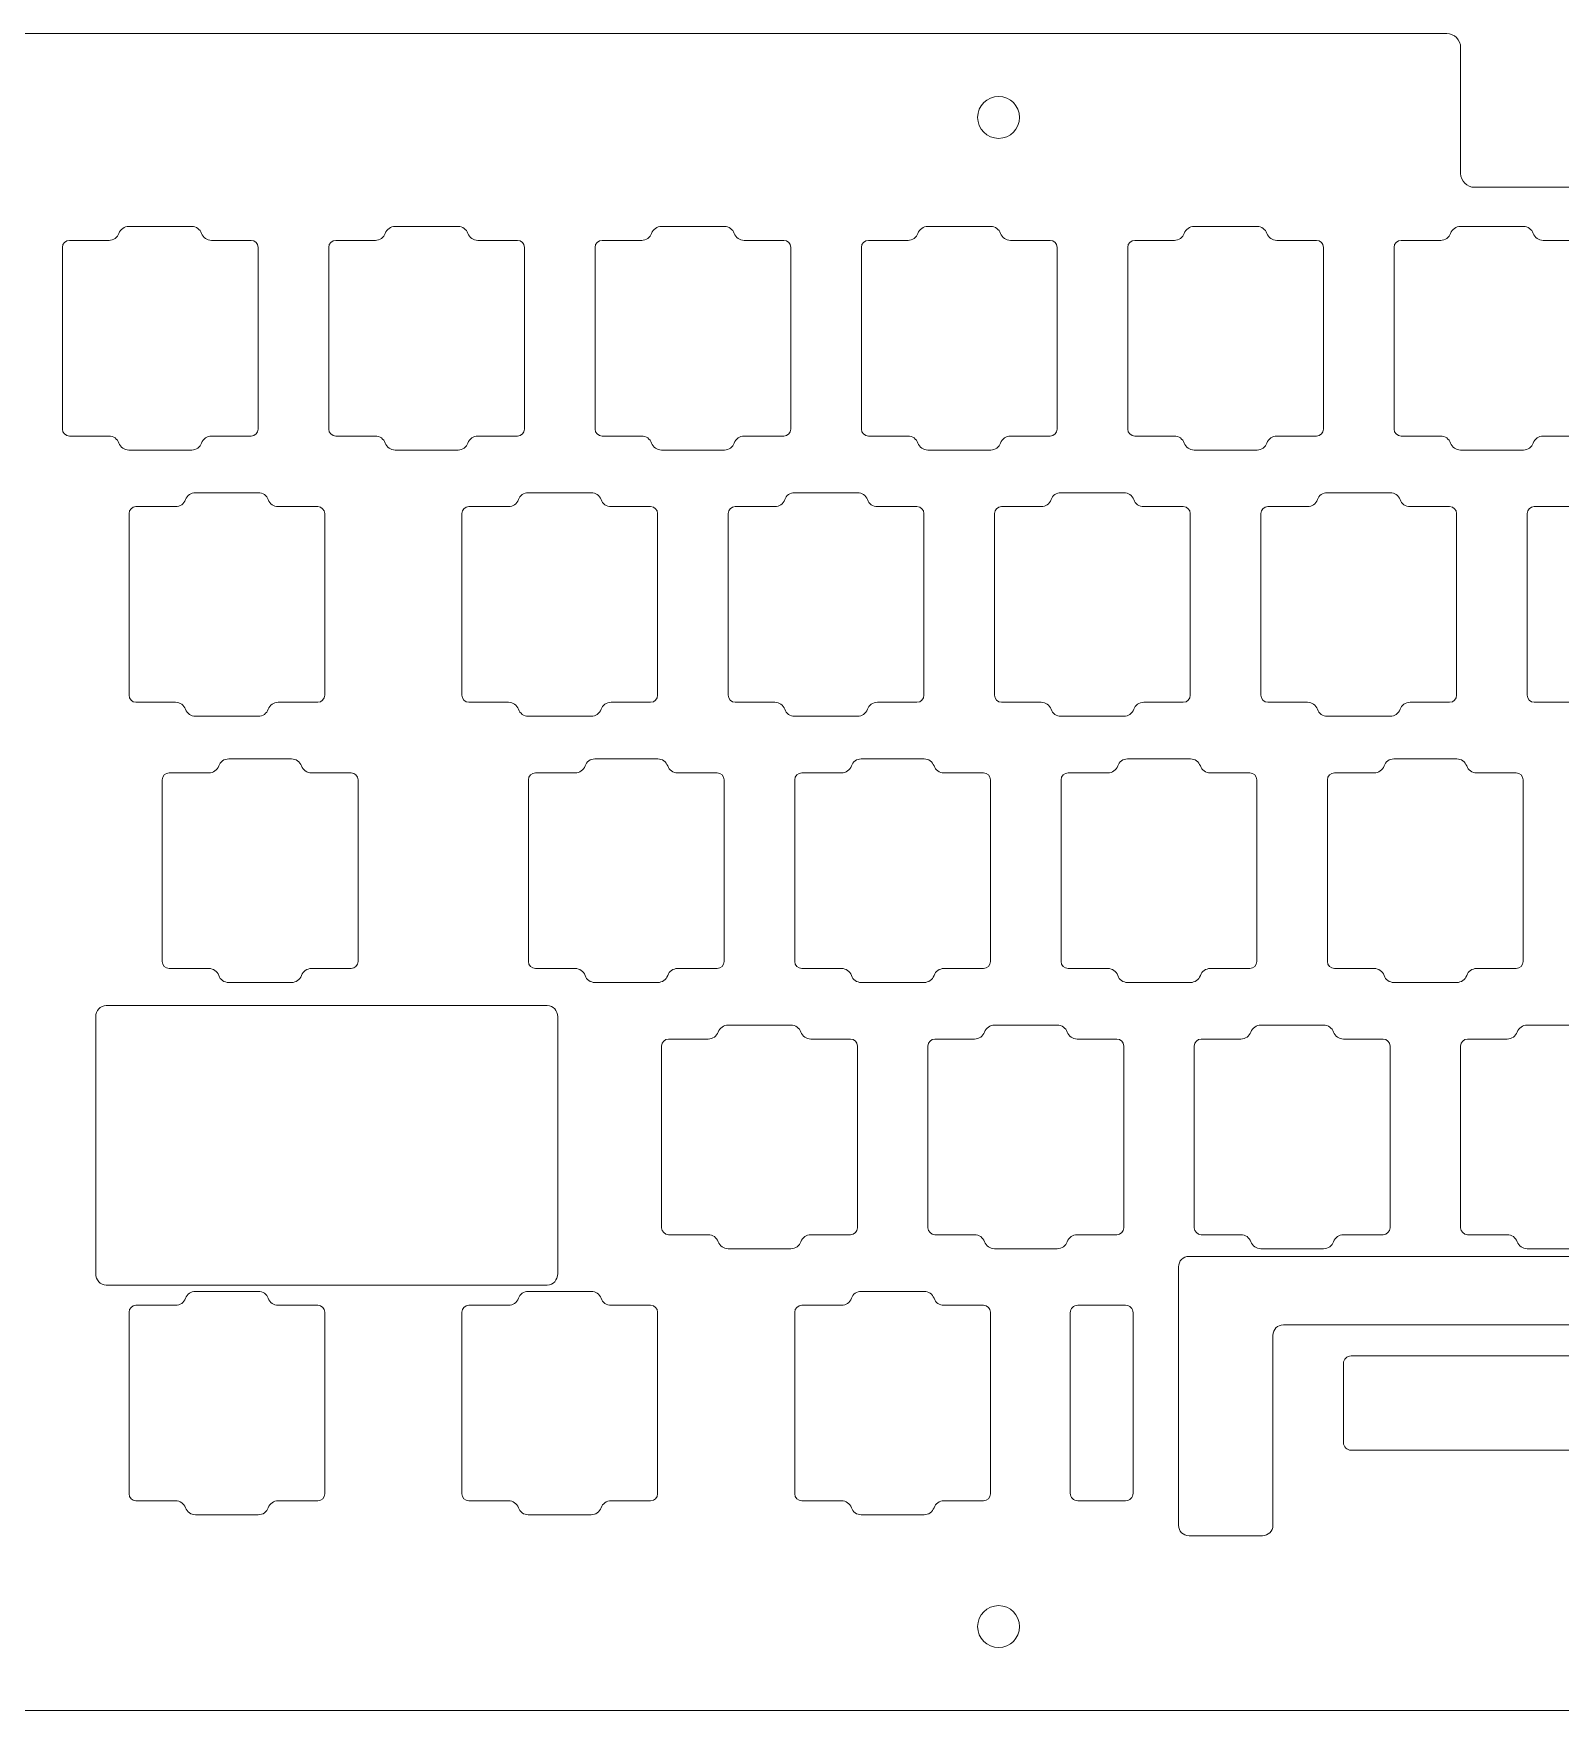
# Model space of a CAD drawing. Header units: inches. Extents: x 9.4 to 50.6, y -18.7 to 48.7.
# Drawn here: x 19.08 to 30, y 12.06 to 24.06 of the extents above; entities that cross this region are included whole.
import ezdxf

# ---------------------------------------------------------------- set-up
doc = ezdxf.new("R2010")
doc.units = ezdxf.units.IN
doc.header["$MEASUREMENT"] = 0
doc.layers.add('Layer 1', color=7, linetype='Continuous')

# ---------------------------------------------------------------- blocks, each defined once
blk = doc.blocks.new('block 147')
at = {"layer": 'Layer 1', "lineweight": 0}
blk.add_open_spline([(50.214, 24.062), (50.435, 24.062), (50.614, 23.883), (50.614, 23.662), (50.614, 23.662), (50.614, 12.463), (50.614, 12.463), (50.614, 12.242), (50.435, 12.063), (50.214, 12.063), (50.214, 12.063), (9.766, 12.063), (9.766, 12.063), (9.545, 12.063), (9.366, 12.242), (9.366, 12.463), (9.366, 12.463), (9.366, 23.662), (9.366, 23.662), (9.366, 23.883), (9.545, 24.062), (9.766, 24.062), (9.766, 24.062), (29.19, 24.062), (29.19, 24.062), (29.245, 24.062), (29.29, 24.018), (29.29, 23.962), (29.29, 23.962), (29.29, 23.062), (29.29, 23.062), (29.29, 23.007), (29.335, 22.962), (29.39, 22.962), (29.39, 22.962), (30.59, 22.962), (30.59, 22.962), (30.645, 22.962), (30.69, 23.007), (30.69, 23.062), (30.69, 23.062), (30.69, 23.962), (30.69, 23.962), (30.69, 24.018), (30.735, 24.062), (30.79, 24.062), (30.79, 24.062), (50.214, 24.062), (50.214, 24.062)], degree=3, knots=[0, 0, 0, 0, 1, 1, 1, 2, 2, 2, 3, 3, 3, 4, 4, 4, 5, 5, 5, 6, 6, 6, 7, 7, 7, 8, 8, 8, 9, 9, 9, 10, 10, 10, 11, 11, 11, 12, 12, 12, 13, 13, 13, 14, 14, 14, 15, 15, 15, 16, 16, 16, 16], dxfattribs=at)
blk = doc.blocks.new('block 148')
at = {"layer": 'Layer 1', "lineweight": 0}
blk.add_open_spline([(31.35, 13.925), (31.38, 13.925), (31.404, 13.949), (31.404, 13.979), (31.404, 13.979), (31.404, 14.546), (31.404, 14.546), (31.404, 14.576), (31.38, 14.6), (31.35, 14.6), (31.35, 14.6), (28.506, 14.6), (28.506, 14.6), (28.476, 14.6), (28.452, 14.576), (28.452, 14.546), (28.452, 14.546), (28.452, 13.979), (28.452, 13.979), (28.452, 13.949), (28.476, 13.925), (28.506, 13.925), (28.506, 13.925), (31.35, 13.925), (31.35, 13.925)], degree=3, knots=[0, 0, 0, 0, 1, 1, 1, 2, 2, 2, 3, 3, 3, 4, 4, 4, 5, 5, 5, 6, 6, 6, 7, 7, 7, 8, 8, 8, 8], dxfattribs=at)
blk = doc.blocks.new('block 150')
at = {"layer": 'Layer 1', "lineweight": 0}
blk.add_open_spline([(26.947, 14.908), (26.947, 14.938), (26.923, 14.962), (26.893, 14.962), (26.893, 14.962), (26.551, 14.962), (26.551, 14.962), (26.521, 14.962), (26.497, 14.938), (26.497, 14.908), (26.497, 14.908), (26.497, 13.617), (26.497, 13.617), (26.497, 13.587), (26.521, 13.563), (26.551, 13.563), (26.551, 13.563), (26.893, 13.563), (26.893, 13.563), (26.923, 13.563), (26.947, 13.587), (26.947, 13.617), (26.947, 13.617), (26.947, 14.908), (26.947, 14.908)], degree=3, knots=[0, 0, 0, 0, 1, 1, 1, 2, 2, 2, 3, 3, 3, 4, 4, 4, 5, 5, 5, 6, 6, 6, 7, 7, 7, 8, 8, 8, 8], dxfattribs=at)
blk = doc.blocks.new('block 154')
at = {"layer": 'Layer 1', "lineweight": 0}
blk.add_open_spline([(26.135, 12.663), (26.135, 12.746), (26.068, 12.813), (25.985, 12.813), (25.902, 12.813), (25.835, 12.746), (25.835, 12.663), (25.835, 12.58), (25.902, 12.513), (25.985, 12.513), (26.068, 12.513), (26.135, 12.58), (26.135, 12.663), (26.135, 12.663), (26.135, 12.663), (26.135, 12.663)], degree=3, knots=[0, 0, 0, 0, 1, 1, 1, 2, 2, 2, 3, 3, 3, 4, 4, 4, 5, 5, 5, 5], dxfattribs=at)
blk = doc.blocks.new('block 161')
at = {"layer": 'Layer 1', "lineweight": 0}
blk.add_open_spline([(26.135, 23.462), (26.135, 23.545), (26.068, 23.612), (25.985, 23.612), (25.902, 23.612), (25.835, 23.545), (25.835, 23.462), (25.835, 23.38), (25.902, 23.312), (25.985, 23.312), (26.068, 23.312), (26.135, 23.38), (26.135, 23.462), (26.135, 23.462), (26.135, 23.462), (26.135, 23.462)], degree=3, knots=[0, 0, 0, 0, 1, 1, 1, 2, 2, 2, 3, 3, 3, 4, 4, 4, 5, 5, 5, 5], dxfattribs=at)
blk = doc.blocks.new('block 168')
at = {"layer": 'Layer 1', "lineweight": 0}
blk.add_open_spline([(29.739, 21.082), (29.77, 21.082), (29.799, 21.102), (29.809, 21.132), (29.82, 21.162), (29.848, 21.182), (29.88, 21.182), (29.88, 21.182), (30.164, 21.182), (30.164, 21.182), (30.191, 21.182), (30.214, 21.205), (30.214, 21.232), (30.214, 21.232), (30.214, 22.532), (30.214, 22.532), (30.214, 22.56), (30.191, 22.582), (30.164, 22.582), (30.164, 22.582), (29.88, 22.582), (29.88, 22.582), (29.848, 22.582), (29.82, 22.602), (29.809, 22.632), (29.799, 22.662), (29.77, 22.682), (29.739, 22.682), (29.739, 22.682), (29.289, 22.682), (29.289, 22.682), (29.257, 22.682), (29.229, 22.662), (29.218, 22.632), (29.207, 22.602), (29.179, 22.582), (29.147, 22.582), (29.147, 22.582), (28.864, 22.582), (28.864, 22.582), (28.836, 22.582), (28.814, 22.56), (28.814, 22.532), (28.814, 22.532), (28.814, 21.232), (28.814, 21.232), (28.814, 21.205), (28.836, 21.182), (28.864, 21.182), (28.864, 21.182), (29.147, 21.182), (29.147, 21.182), (29.179, 21.182), (29.207, 21.162), (29.218, 21.132), (29.229, 21.102), (29.257, 21.082), (29.289, 21.082), (29.289, 21.082), (29.739, 21.082), (29.739, 21.082)], degree=3, knots=[0, 0, 0, 0, 1, 1, 1, 2, 2, 2, 3, 3, 3, 4, 4, 4, 5, 5, 5, 6, 6, 6, 7, 7, 7, 8, 8, 8, 9, 9, 9, 10, 10, 10, 11, 11, 11, 12, 12, 12, 13, 13, 13, 14, 14, 14, 15, 15, 15, 16, 16, 16, 17, 17, 17, 18, 18, 18, 19, 19, 19, 20, 20, 20, 20], dxfattribs=at)
blk = doc.blocks.new('block 169')
at = {"layer": 'Layer 1', "lineweight": 0}
blk.add_open_spline([(27.384, 22.682), (27.352, 22.682), (27.324, 22.662), (27.313, 22.632), (27.302, 22.602), (27.274, 22.582), (27.242, 22.582), (27.242, 22.582), (26.959, 22.582), (26.959, 22.582), (26.931, 22.582), (26.909, 22.56), (26.909, 22.532), (26.909, 22.532), (26.909, 21.232), (26.909, 21.232), (26.909, 21.205), (26.931, 21.182), (26.959, 21.182), (26.959, 21.182), (27.242, 21.182), (27.242, 21.182), (27.274, 21.182), (27.302, 21.162), (27.313, 21.132), (27.324, 21.102), (27.352, 21.082), (27.384, 21.082), (27.384, 21.082), (27.834, 21.082), (27.834, 21.082), (27.865, 21.082), (27.894, 21.102), (27.904, 21.132), (27.915, 21.162), (27.943, 21.182), (27.975, 21.182), (27.975, 21.182), (28.259, 21.182), (28.259, 21.182), (28.286, 21.182), (28.309, 21.205), (28.309, 21.232), (28.309, 21.232), (28.309, 22.532), (28.309, 22.532), (28.309, 22.56), (28.286, 22.582), (28.259, 22.582), (28.259, 22.582), (27.975, 22.582), (27.975, 22.582), (27.943, 22.582), (27.915, 22.602), (27.904, 22.632), (27.894, 22.662), (27.865, 22.682), (27.834, 22.682), (27.834, 22.682), (27.384, 22.682), (27.384, 22.682)], degree=3, knots=[0, 0, 0, 0, 1, 1, 1, 2, 2, 2, 3, 3, 3, 4, 4, 4, 5, 5, 5, 6, 6, 6, 7, 7, 7, 8, 8, 8, 9, 9, 9, 10, 10, 10, 11, 11, 11, 12, 12, 12, 13, 13, 13, 14, 14, 14, 15, 15, 15, 16, 16, 16, 17, 17, 17, 18, 18, 18, 19, 19, 19, 20, 20, 20, 20], dxfattribs=at)
blk = doc.blocks.new('block 170')
at = {"layer": 'Layer 1', "lineweight": 0}
blk.add_open_spline([(22.119, 21.082), (22.15, 21.082), (22.179, 21.102), (22.189, 21.132), (22.2, 21.162), (22.228, 21.182), (22.26, 21.182), (22.26, 21.182), (22.544, 21.182), (22.544, 21.182), (22.571, 21.182), (22.594, 21.205), (22.594, 21.232), (22.594, 21.232), (22.594, 22.532), (22.594, 22.532), (22.594, 22.56), (22.571, 22.582), (22.544, 22.582), (22.544, 22.582), (22.26, 22.582), (22.26, 22.582), (22.228, 22.582), (22.2, 22.602), (22.189, 22.632), (22.179, 22.662), (22.15, 22.682), (22.119, 22.682), (22.119, 22.682), (21.669, 22.682), (21.669, 22.682), (21.637, 22.682), (21.609, 22.662), (21.598, 22.632), (21.587, 22.602), (21.559, 22.582), (21.527, 22.582), (21.527, 22.582), (21.244, 22.582), (21.244, 22.582), (21.216, 22.582), (21.194, 22.56), (21.194, 22.532), (21.194, 22.532), (21.194, 21.232), (21.194, 21.232), (21.194, 21.205), (21.216, 21.182), (21.244, 21.182), (21.244, 21.182), (21.527, 21.182), (21.527, 21.182), (21.559, 21.182), (21.587, 21.162), (21.598, 21.132), (21.609, 21.102), (21.637, 21.082), (21.669, 21.082), (21.669, 21.082), (22.119, 21.082), (22.119, 21.082)], degree=3, knots=[0, 0, 0, 0, 1, 1, 1, 2, 2, 2, 3, 3, 3, 4, 4, 4, 5, 5, 5, 6, 6, 6, 7, 7, 7, 8, 8, 8, 9, 9, 9, 10, 10, 10, 11, 11, 11, 12, 12, 12, 13, 13, 13, 14, 14, 14, 15, 15, 15, 16, 16, 16, 17, 17, 17, 18, 18, 18, 19, 19, 19, 20, 20, 20, 20], dxfattribs=at)
blk = doc.blocks.new('block 171')
at = {"layer": 'Layer 1', "lineweight": 0}
blk.add_open_spline([(19.764, 22.682), (19.732, 22.682), (19.704, 22.662), (19.693, 22.632), (19.682, 22.602), (19.654, 22.582), (19.622, 22.582), (19.622, 22.582), (19.339, 22.582), (19.339, 22.582), (19.311, 22.582), (19.289, 22.56), (19.289, 22.532), (19.289, 22.532), (19.289, 21.232), (19.289, 21.232), (19.289, 21.205), (19.311, 21.182), (19.339, 21.182), (19.339, 21.182), (19.622, 21.182), (19.622, 21.182), (19.654, 21.182), (19.682, 21.162), (19.693, 21.132), (19.704, 21.102), (19.732, 21.082), (19.764, 21.082), (19.764, 21.082), (20.214, 21.082), (20.214, 21.082), (20.245, 21.082), (20.274, 21.102), (20.284, 21.132), (20.295, 21.162), (20.323, 21.182), (20.355, 21.182), (20.355, 21.182), (20.639, 21.182), (20.639, 21.182), (20.666, 21.182), (20.689, 21.205), (20.689, 21.232), (20.689, 21.232), (20.689, 22.532), (20.689, 22.532), (20.689, 22.56), (20.666, 22.582), (20.639, 22.582), (20.639, 22.582), (20.355, 22.582), (20.355, 22.582), (20.323, 22.582), (20.295, 22.602), (20.284, 22.632), (20.274, 22.662), (20.245, 22.682), (20.214, 22.682), (20.214, 22.682), (19.764, 22.682), (19.764, 22.682)], degree=3, knots=[0, 0, 0, 0, 1, 1, 1, 2, 2, 2, 3, 3, 3, 4, 4, 4, 5, 5, 5, 6, 6, 6, 7, 7, 7, 8, 8, 8, 9, 9, 9, 10, 10, 10, 11, 11, 11, 12, 12, 12, 13, 13, 13, 14, 14, 14, 15, 15, 15, 16, 16, 16, 17, 17, 17, 18, 18, 18, 19, 19, 19, 20, 20, 20, 20], dxfattribs=at)
blk = doc.blocks.new('block 174')
at = {"layer": 'Layer 1', "lineweight": 0}
blk.add_open_spline([(28.786, 19.177), (28.818, 19.177), (28.846, 19.197), (28.857, 19.227), (28.867, 19.257), (28.896, 19.277), (28.928, 19.277), (28.928, 19.277), (29.211, 19.277), (29.211, 19.277), (29.239, 19.277), (29.261, 19.3), (29.261, 19.327), (29.261, 19.327), (29.261, 20.627), (29.261, 20.627), (29.261, 20.655), (29.239, 20.677), (29.211, 20.677), (29.211, 20.677), (28.928, 20.677), (28.928, 20.677), (28.896, 20.677), (28.867, 20.697), (28.857, 20.727), (28.846, 20.757), (28.818, 20.777), (28.786, 20.777), (28.786, 20.777), (28.336, 20.777), (28.336, 20.777), (28.304, 20.777), (28.276, 20.757), (28.265, 20.727), (28.255, 20.697), (28.226, 20.677), (28.195, 20.677), (28.195, 20.677), (27.911, 20.677), (27.911, 20.677), (27.883, 20.677), (27.861, 20.655), (27.861, 20.627), (27.861, 20.627), (27.861, 19.327), (27.861, 19.327), (27.861, 19.3), (27.883, 19.277), (27.911, 19.277), (27.911, 19.277), (28.195, 19.277), (28.195, 19.277), (28.226, 19.277), (28.255, 19.257), (28.265, 19.227), (28.276, 19.197), (28.304, 19.177), (28.336, 19.177), (28.336, 19.177), (28.786, 19.177), (28.786, 19.177)], degree=3, knots=[0, 0, 0, 0, 1, 1, 1, 2, 2, 2, 3, 3, 3, 4, 4, 4, 5, 5, 5, 6, 6, 6, 7, 7, 7, 8, 8, 8, 9, 9, 9, 10, 10, 10, 11, 11, 11, 12, 12, 12, 13, 13, 13, 14, 14, 14, 15, 15, 15, 16, 16, 16, 17, 17, 17, 18, 18, 18, 19, 19, 19, 20, 20, 20, 20], dxfattribs=at)
blk = doc.blocks.new('block 175')
at = {"layer": 'Layer 1', "lineweight": 0}
blk.add_open_spline([(26.431, 20.777), (26.399, 20.777), (26.371, 20.757), (26.36, 20.727), (26.35, 20.697), (26.321, 20.677), (26.29, 20.677), (26.29, 20.677), (26.006, 20.677), (26.006, 20.677), (25.978, 20.677), (25.956, 20.655), (25.956, 20.627), (25.956, 20.627), (25.956, 19.327), (25.956, 19.327), (25.956, 19.3), (25.978, 19.277), (26.006, 19.277), (26.006, 19.277), (26.29, 19.277), (26.29, 19.277), (26.321, 19.277), (26.35, 19.257), (26.36, 19.227), (26.371, 19.197), (26.399, 19.177), (26.431, 19.177), (26.431, 19.177), (26.881, 19.177), (26.881, 19.177), (26.913, 19.177), (26.941, 19.197), (26.952, 19.227), (26.962, 19.257), (26.991, 19.277), (27.023, 19.277), (27.023, 19.277), (27.306, 19.277), (27.306, 19.277), (27.334, 19.277), (27.356, 19.3), (27.356, 19.327), (27.356, 19.327), (27.356, 20.627), (27.356, 20.627), (27.356, 20.655), (27.334, 20.677), (27.306, 20.677), (27.306, 20.677), (27.023, 20.677), (27.023, 20.677), (26.991, 20.677), (26.962, 20.697), (26.952, 20.727), (26.941, 20.757), (26.913, 20.777), (26.881, 20.777), (26.881, 20.777), (26.431, 20.777), (26.431, 20.777)], degree=3, knots=[0, 0, 0, 0, 1, 1, 1, 2, 2, 2, 3, 3, 3, 4, 4, 4, 5, 5, 5, 6, 6, 6, 7, 7, 7, 8, 8, 8, 9, 9, 9, 10, 10, 10, 11, 11, 11, 12, 12, 12, 13, 13, 13, 14, 14, 14, 15, 15, 15, 16, 16, 16, 17, 17, 17, 18, 18, 18, 19, 19, 19, 20, 20, 20, 20], dxfattribs=at)
blk = doc.blocks.new('block 178')
at = {"layer": 'Layer 1', "lineweight": 0}
blk.add_open_spline([(29.262, 17.272), (29.294, 17.272), (29.322, 17.292), (29.333, 17.322), (29.344, 17.352), (29.372, 17.372), (29.404, 17.372), (29.404, 17.372), (29.687, 17.372), (29.687, 17.372), (29.715, 17.372), (29.737, 17.395), (29.737, 17.422), (29.737, 17.422), (29.737, 18.722), (29.737, 18.722), (29.737, 18.75), (29.715, 18.772), (29.687, 18.772), (29.687, 18.772), (29.404, 18.772), (29.404, 18.772), (29.372, 18.772), (29.344, 18.792), (29.333, 18.822), (29.322, 18.852), (29.294, 18.872), (29.262, 18.872), (29.262, 18.872), (28.812, 18.872), (28.812, 18.872), (28.781, 18.872), (28.752, 18.852), (28.742, 18.822), (28.731, 18.792), (28.703, 18.772), (28.671, 18.772), (28.671, 18.772), (28.387, 18.772), (28.387, 18.772), (28.36, 18.772), (28.337, 18.75), (28.337, 18.722), (28.337, 18.722), (28.337, 17.422), (28.337, 17.422), (28.337, 17.395), (28.36, 17.372), (28.387, 17.372), (28.387, 17.372), (28.671, 17.372), (28.671, 17.372), (28.703, 17.372), (28.731, 17.352), (28.742, 17.322), (28.752, 17.292), (28.781, 17.272), (28.812, 17.272), (28.812, 17.272), (29.262, 17.272), (29.262, 17.272)], degree=3, knots=[0, 0, 0, 0, 1, 1, 1, 2, 2, 2, 3, 3, 3, 4, 4, 4, 5, 5, 5, 6, 6, 6, 7, 7, 7, 8, 8, 8, 9, 9, 9, 10, 10, 10, 11, 11, 11, 12, 12, 12, 13, 13, 13, 14, 14, 14, 15, 15, 15, 16, 16, 16, 17, 17, 17, 18, 18, 18, 19, 19, 19, 20, 20, 20, 20], dxfattribs=at)
blk = doc.blocks.new('block 179')
at = {"layer": 'Layer 1', "lineweight": 0}
blk.add_open_spline([(26.907, 18.872), (26.876, 18.872), (26.847, 18.852), (26.837, 18.822), (26.826, 18.792), (26.798, 18.772), (26.766, 18.772), (26.766, 18.772), (26.482, 18.772), (26.482, 18.772), (26.455, 18.772), (26.432, 18.75), (26.432, 18.722), (26.432, 18.722), (26.432, 17.422), (26.432, 17.422), (26.432, 17.395), (26.455, 17.372), (26.482, 17.372), (26.482, 17.372), (26.766, 17.372), (26.766, 17.372), (26.798, 17.372), (26.826, 17.352), (26.837, 17.322), (26.847, 17.292), (26.876, 17.272), (26.907, 17.272), (26.907, 17.272), (27.357, 17.272), (27.357, 17.272), (27.389, 17.272), (27.417, 17.292), (27.428, 17.322), (27.439, 17.352), (27.467, 17.372), (27.499, 17.372), (27.499, 17.372), (27.782, 17.372), (27.782, 17.372), (27.81, 17.372), (27.832, 17.395), (27.832, 17.422), (27.832, 17.422), (27.832, 18.722), (27.832, 18.722), (27.832, 18.75), (27.81, 18.772), (27.782, 18.772), (27.782, 18.772), (27.499, 18.772), (27.499, 18.772), (27.467, 18.772), (27.439, 18.792), (27.428, 18.822), (27.417, 18.852), (27.389, 18.872), (27.357, 18.872), (27.357, 18.872), (26.907, 18.872), (26.907, 18.872)], degree=3, knots=[0, 0, 0, 0, 1, 1, 1, 2, 2, 2, 3, 3, 3, 4, 4, 4, 5, 5, 5, 6, 6, 6, 7, 7, 7, 8, 8, 8, 9, 9, 9, 10, 10, 10, 11, 11, 11, 12, 12, 12, 13, 13, 13, 14, 14, 14, 15, 15, 15, 16, 16, 16, 17, 17, 17, 18, 18, 18, 19, 19, 19, 20, 20, 20, 20], dxfattribs=at)
blk = doc.blocks.new('block 182')
at = {"layer": 'Layer 1', "lineweight": 0}
blk.add_open_spline([(30.215, 15.367), (30.247, 15.367), (30.275, 15.387), (30.286, 15.417), (30.296, 15.447), (30.325, 15.467), (30.356, 15.467), (30.356, 15.467), (30.64, 15.467), (30.64, 15.467), (30.667, 15.467), (30.69, 15.49), (30.69, 15.517), (30.69, 15.517), (30.69, 16.817), (30.69, 16.817), (30.69, 16.845), (30.667, 16.867), (30.64, 16.867), (30.64, 16.867), (30.356, 16.867), (30.356, 16.867), (30.325, 16.867), (30.296, 16.887), (30.286, 16.917), (30.275, 16.947), (30.247, 16.967), (30.215, 16.967), (30.215, 16.967), (29.765, 16.967), (29.765, 16.967), (29.733, 16.967), (29.705, 16.947), (29.694, 16.917), (29.684, 16.887), (29.655, 16.867), (29.623, 16.867), (29.623, 16.867), (29.34, 16.867), (29.34, 16.867), (29.312, 16.867), (29.29, 16.845), (29.29, 16.817), (29.29, 16.817), (29.29, 15.517), (29.29, 15.517), (29.29, 15.49), (29.312, 15.467), (29.34, 15.467), (29.34, 15.467), (29.623, 15.467), (29.623, 15.467), (29.655, 15.467), (29.684, 15.447), (29.694, 15.417), (29.705, 15.387), (29.733, 15.367), (29.765, 15.367), (29.765, 15.367), (30.215, 15.367), (30.215, 15.367)], degree=3, knots=[0, 0, 0, 0, 1, 1, 1, 2, 2, 2, 3, 3, 3, 4, 4, 4, 5, 5, 5, 6, 6, 6, 7, 7, 7, 8, 8, 8, 9, 9, 9, 10, 10, 10, 11, 11, 11, 12, 12, 12, 13, 13, 13, 14, 14, 14, 15, 15, 15, 16, 16, 16, 17, 17, 17, 18, 18, 18, 19, 19, 19, 20, 20, 20, 20], dxfattribs=at)
blk = doc.blocks.new('block 183')
at = {"layer": 'Layer 1', "lineweight": 0}
blk.add_open_spline([(27.86, 16.967), (27.828, 16.967), (27.8, 16.947), (27.789, 16.917), (27.779, 16.887), (27.75, 16.867), (27.718, 16.867), (27.718, 16.867), (27.435, 16.867), (27.435, 16.867), (27.407, 16.867), (27.385, 16.845), (27.385, 16.817), (27.385, 16.817), (27.385, 15.517), (27.385, 15.517), (27.385, 15.49), (27.407, 15.467), (27.435, 15.467), (27.435, 15.467), (27.718, 15.467), (27.718, 15.467), (27.75, 15.467), (27.779, 15.447), (27.789, 15.417), (27.8, 15.387), (27.828, 15.367), (27.86, 15.367), (27.86, 15.367), (28.31, 15.367), (28.31, 15.367), (28.342, 15.367), (28.37, 15.387), (28.381, 15.417), (28.391, 15.447), (28.42, 15.467), (28.451, 15.467), (28.451, 15.467), (28.735, 15.467), (28.735, 15.467), (28.762, 15.467), (28.785, 15.49), (28.785, 15.517), (28.785, 15.517), (28.785, 16.817), (28.785, 16.817), (28.785, 16.845), (28.762, 16.867), (28.735, 16.867), (28.735, 16.867), (28.451, 16.867), (28.451, 16.867), (28.42, 16.867), (28.391, 16.887), (28.381, 16.917), (28.37, 16.947), (28.342, 16.967), (28.31, 16.967), (28.31, 16.967), (27.86, 16.967), (27.86, 16.967)], degree=3, knots=[0, 0, 0, 0, 1, 1, 1, 2, 2, 2, 3, 3, 3, 4, 4, 4, 5, 5, 5, 6, 6, 6, 7, 7, 7, 8, 8, 8, 9, 9, 9, 10, 10, 10, 11, 11, 11, 12, 12, 12, 13, 13, 13, 14, 14, 14, 15, 15, 15, 16, 16, 16, 17, 17, 17, 18, 18, 18, 19, 19, 19, 20, 20, 20, 20], dxfattribs=at)
blk = doc.blocks.new('block 186')
at = {"layer": 'Layer 1', "lineweight": 0}
blk.add_open_spline([(19.602, 15.107), (19.56, 15.107), (19.527, 15.144), (19.527, 15.189), (19.527, 15.189), (19.527, 17.026), (19.527, 17.026), (19.527, 17.071), (19.56, 17.107), (19.602, 17.107), (19.602, 17.107), (22.757, 17.107), (22.757, 17.107), (22.798, 17.107), (22.832, 17.071), (22.832, 17.026), (22.832, 17.026), (22.832, 15.189), (22.832, 15.189), (22.832, 15.144), (22.798, 15.107), (22.757, 15.107), (22.757, 15.107), (19.602, 15.107), (19.602, 15.107)], degree=3, knots=[0, 0, 0, 0, 1, 1, 1, 2, 2, 2, 3, 3, 3, 4, 4, 4, 5, 5, 5, 6, 6, 6, 7, 7, 7, 8, 8, 8, 8], dxfattribs=at)
blk = doc.blocks.new('block 142')
at = {"layer": 'Layer 1', "lineweight": 0}
for points, knots in [([(24.024, 21.082), (24.055, 21.082), (24.084, 21.102), (24.094, 21.132), (24.105, 21.162), (24.133, 21.182), (24.165, 21.182), (24.165, 21.182), (24.449, 21.182), (24.449, 21.182), (24.476, 21.182), (24.499, 21.205), (24.499, 21.232), (24.499, 21.232), (24.499, 22.532), (24.499, 22.532), (24.499, 22.56), (24.476, 22.582), (24.449, 22.582), (24.449, 22.582), (24.165, 22.582), (24.165, 22.582), (24.133, 22.582), (24.105, 22.602), (24.094, 22.632), (24.084, 22.662), (24.055, 22.682), (24.024, 22.682), (24.024, 22.682), (23.574, 22.682), (23.574, 22.682), (23.542, 22.682), (23.514, 22.662), (23.503, 22.632), (23.492, 22.602), (23.464, 22.582), (23.432, 22.582), (23.432, 22.582), (23.149, 22.582), (23.149, 22.582), (23.121, 22.582), (23.099, 22.56), (23.099, 22.532), (23.099, 22.532), (23.099, 21.232), (23.099, 21.232), (23.099, 21.205), (23.121, 21.182), (23.149, 21.182), (23.149, 21.182), (23.432, 21.182), (23.432, 21.182), (23.464, 21.182), (23.492, 21.162), (23.503, 21.132), (23.514, 21.102), (23.542, 21.082), (23.574, 21.082), (23.574, 21.082), (24.024, 21.082), (24.024, 21.082)], [0, 0, 0, 0, 1, 1, 1, 2, 2, 2, 3, 3, 3, 4, 4, 4, 5, 5, 5, 6, 6, 6, 7, 7, 7, 8, 8, 8, 9, 9, 9, 10, 10, 10, 11, 11, 11, 12, 12, 12, 13, 13, 13, 14, 14, 14, 15, 15, 15, 16, 16, 16, 17, 17, 17, 18, 18, 18, 19, 19, 19, 20, 20, 20, 20]), ([(25.929, 21.082), (25.96, 21.082), (25.989, 21.102), (25.999, 21.132), (26.01, 21.162), (26.038, 21.182), (26.07, 21.182), (26.07, 21.182), (26.354, 21.182), (26.354, 21.182), (26.381, 21.182), (26.404, 21.205), (26.404, 21.232), (26.404, 21.232), (26.404, 22.532), (26.404, 22.532), (26.404, 22.56), (26.381, 22.582), (26.354, 22.582), (26.354, 22.582), (26.07, 22.582), (26.07, 22.582), (26.038, 22.582), (26.01, 22.602), (25.999, 22.632), (25.989, 22.662), (25.96, 22.682), (25.929, 22.682), (25.929, 22.682), (25.479, 22.682), (25.479, 22.682), (25.447, 22.682), (25.419, 22.662), (25.408, 22.632), (25.397, 22.602), (25.369, 22.582), (25.337, 22.582), (25.337, 22.582), (25.054, 22.582), (25.054, 22.582), (25.026, 22.582), (25.004, 22.56), (25.004, 22.532), (25.004, 22.532), (25.004, 21.232), (25.004, 21.232), (25.004, 21.205), (25.026, 21.182), (25.054, 21.182), (25.054, 21.182), (25.337, 21.182), (25.337, 21.182), (25.369, 21.182), (25.397, 21.162), (25.408, 21.132), (25.419, 21.102), (25.447, 21.082), (25.479, 21.082), (25.479, 21.082), (25.929, 21.082), (25.929, 21.082)], [0, 0, 0, 0, 1, 1, 1, 2, 2, 2, 3, 3, 3, 4, 4, 4, 5, 5, 5, 6, 6, 6, 7, 7, 7, 8, 8, 8, 9, 9, 9, 10, 10, 10, 11, 11, 11, 12, 12, 12, 13, 13, 13, 14, 14, 14, 15, 15, 15, 16, 16, 16, 17, 17, 17, 18, 18, 18, 19, 19, 19, 20, 20, 20, 20]), ([(20.69, 19.177), (20.722, 19.177), (20.75, 19.197), (20.761, 19.227), (20.771, 19.257), (20.8, 19.277), (20.831, 19.277), (20.831, 19.277), (21.115, 19.277), (21.115, 19.277), (21.142, 19.277), (21.165, 19.3), (21.165, 19.327), (21.165, 19.327), (21.165, 20.627), (21.165, 20.627), (21.165, 20.655), (21.142, 20.677), (21.115, 20.677), (21.115, 20.677), (20.831, 20.677), (20.831, 20.677), (20.8, 20.677), (20.771, 20.697), (20.761, 20.727), (20.75, 20.757), (20.722, 20.777), (20.69, 20.777), (20.69, 20.777), (20.24, 20.777), (20.24, 20.777), (20.208, 20.777), (20.18, 20.757), (20.169, 20.727), (20.159, 20.697), (20.13, 20.677), (20.098, 20.677), (20.098, 20.677), (19.815, 20.677), (19.815, 20.677), (19.787, 20.677), (19.765, 20.655), (19.765, 20.627), (19.765, 20.627), (19.765, 19.327), (19.765, 19.327), (19.765, 19.3), (19.787, 19.277), (19.815, 19.277), (19.815, 19.277), (20.098, 19.277), (20.098, 19.277), (20.13, 19.277), (20.159, 19.257), (20.169, 19.227), (20.18, 19.197), (20.208, 19.177), (20.24, 19.177), (20.24, 19.177), (20.69, 19.177), (20.69, 19.177)], [0, 0, 0, 0, 1, 1, 1, 2, 2, 2, 3, 3, 3, 4, 4, 4, 5, 5, 5, 6, 6, 6, 7, 7, 7, 8, 8, 8, 9, 9, 9, 10, 10, 10, 11, 11, 11, 12, 12, 12, 13, 13, 13, 14, 14, 14, 15, 15, 15, 16, 16, 16, 17, 17, 17, 18, 18, 18, 19, 19, 19, 20, 20, 20, 20]), ([(23.071, 19.177), (23.103, 19.177), (23.131, 19.197), (23.142, 19.227), (23.152, 19.257), (23.181, 19.277), (23.213, 19.277), (23.213, 19.277), (23.496, 19.277), (23.496, 19.277), (23.524, 19.277), (23.546, 19.3), (23.546, 19.327), (23.546, 19.327), (23.546, 20.627), (23.546, 20.627), (23.546, 20.655), (23.524, 20.677), (23.496, 20.677), (23.496, 20.677), (23.213, 20.677), (23.213, 20.677), (23.181, 20.677), (23.152, 20.697), (23.142, 20.727), (23.131, 20.757), (23.103, 20.777), (23.071, 20.777), (23.071, 20.777), (22.621, 20.777), (22.621, 20.777), (22.589, 20.777), (22.561, 20.757), (22.55, 20.727), (22.54, 20.697), (22.511, 20.677), (22.48, 20.677), (22.48, 20.677), (22.196, 20.677), (22.196, 20.677), (22.169, 20.677), (22.146, 20.655), (22.146, 20.627), (22.146, 20.627), (22.146, 19.327), (22.146, 19.327), (22.146, 19.3), (22.169, 19.277), (22.196, 19.277), (22.196, 19.277), (22.48, 19.277), (22.48, 19.277), (22.511, 19.277), (22.54, 19.257), (22.55, 19.227), (22.561, 19.197), (22.589, 19.177), (22.621, 19.177), (22.621, 19.177), (23.071, 19.177), (23.071, 19.177)], [0, 0, 0, 0, 1, 1, 1, 2, 2, 2, 3, 3, 3, 4, 4, 4, 5, 5, 5, 6, 6, 6, 7, 7, 7, 8, 8, 8, 9, 9, 9, 10, 10, 10, 11, 11, 11, 12, 12, 12, 13, 13, 13, 14, 14, 14, 15, 15, 15, 16, 16, 16, 17, 17, 17, 18, 18, 18, 19, 19, 19, 20, 20, 20, 20]), ([(24.976, 19.177), (25.008, 19.177), (25.036, 19.197), (25.047, 19.227), (25.057, 19.257), (25.086, 19.277), (25.118, 19.277), (25.118, 19.277), (25.401, 19.277), (25.401, 19.277), (25.429, 19.277), (25.451, 19.3), (25.451, 19.327), (25.451, 19.327), (25.451, 20.627), (25.451, 20.627), (25.451, 20.655), (25.429, 20.677), (25.401, 20.677), (25.401, 20.677), (25.118, 20.677), (25.118, 20.677), (25.086, 20.677), (25.057, 20.697), (25.047, 20.727), (25.036, 20.757), (25.008, 20.777), (24.976, 20.777), (24.976, 20.777), (24.526, 20.777), (24.526, 20.777), (24.494, 20.777), (24.466, 20.757), (24.455, 20.727), (24.445, 20.697), (24.416, 20.677), (24.385, 20.677), (24.385, 20.677), (24.101, 20.677), (24.101, 20.677), (24.074, 20.677), (24.051, 20.655), (24.051, 20.627), (24.051, 20.627), (24.051, 19.327), (24.051, 19.327), (24.051, 19.3), (24.074, 19.277), (24.101, 19.277), (24.101, 19.277), (24.385, 19.277), (24.385, 19.277), (24.416, 19.277), (24.445, 19.257), (24.455, 19.227), (24.466, 19.197), (24.494, 19.177), (24.526, 19.177), (24.526, 19.177), (24.976, 19.177), (24.976, 19.177)], [0, 0, 0, 0, 1, 1, 1, 2, 2, 2, 3, 3, 3, 4, 4, 4, 5, 5, 5, 6, 6, 6, 7, 7, 7, 8, 8, 8, 9, 9, 9, 10, 10, 10, 11, 11, 11, 12, 12, 12, 13, 13, 13, 14, 14, 14, 15, 15, 15, 16, 16, 16, 17, 17, 17, 18, 18, 18, 19, 19, 19, 20, 20, 20, 20]), ([(30.691, 19.177), (30.723, 19.177), (30.751, 19.197), (30.762, 19.227), (30.772, 19.257), (30.801, 19.277), (30.833, 19.277), (30.833, 19.277), (31.116, 19.277), (31.116, 19.277), (31.144, 19.277), (31.166, 19.3), (31.166, 19.327), (31.166, 19.327), (31.166, 20.627), (31.166, 20.627), (31.166, 20.655), (31.144, 20.677), (31.116, 20.677), (31.116, 20.677), (30.833, 20.677), (30.833, 20.677), (30.801, 20.677), (30.772, 20.697), (30.762, 20.727), (30.751, 20.757), (30.723, 20.777), (30.691, 20.777), (30.691, 20.777), (30.241, 20.777), (30.241, 20.777), (30.209, 20.777), (30.181, 20.757), (30.17, 20.727), (30.16, 20.697), (30.131, 20.677), (30.1, 20.677), (30.1, 20.677), (29.816, 20.677), (29.816, 20.677), (29.788, 20.677), (29.766, 20.655), (29.766, 20.627), (29.766, 20.627), (29.766, 19.327), (29.766, 19.327), (29.766, 19.3), (29.788, 19.277), (29.816, 19.277), (29.816, 19.277), (30.1, 19.277), (30.1, 19.277), (30.131, 19.277), (30.16, 19.257), (30.17, 19.227), (30.181, 19.197), (30.209, 19.177), (30.241, 19.177), (30.241, 19.177), (30.691, 19.177), (30.691, 19.177)], [0, 0, 0, 0, 1, 1, 1, 2, 2, 2, 3, 3, 3, 4, 4, 4, 5, 5, 5, 6, 6, 6, 7, 7, 7, 8, 8, 8, 9, 9, 9, 10, 10, 10, 11, 11, 11, 12, 12, 12, 13, 13, 13, 14, 14, 14, 15, 15, 15, 16, 16, 16, 17, 17, 17, 18, 18, 18, 19, 19, 19, 20, 20, 20, 20]), ([(20.928, 17.272), (20.96, 17.272), (20.988, 17.292), (20.999, 17.322), (21.009, 17.352), (21.038, 17.372), (21.069, 17.372), (21.069, 17.372), (21.353, 17.372), (21.353, 17.372), (21.381, 17.372), (21.403, 17.395), (21.403, 17.422), (21.403, 17.422), (21.403, 18.722), (21.403, 18.722), (21.403, 18.75), (21.381, 18.772), (21.353, 18.772), (21.353, 18.772), (21.069, 18.772), (21.069, 18.772), (21.038, 18.772), (21.009, 18.792), (20.999, 18.822), (20.988, 18.852), (20.96, 18.872), (20.928, 18.872), (20.928, 18.872), (20.478, 18.872), (20.478, 18.872), (20.446, 18.872), (20.418, 18.852), (20.407, 18.822), (20.397, 18.792), (20.368, 18.772), (20.337, 18.772), (20.337, 18.772), (20.053, 18.772), (20.053, 18.772), (20.025, 18.772), (20.003, 18.75), (20.003, 18.722), (20.003, 18.722), (20.003, 17.422), (20.003, 17.422), (20.003, 17.395), (20.025, 17.372), (20.053, 17.372), (20.053, 17.372), (20.337, 17.372), (20.337, 17.372), (20.368, 17.372), (20.397, 17.352), (20.407, 17.322), (20.418, 17.292), (20.446, 17.272), (20.478, 17.272), (20.478, 17.272), (20.928, 17.272), (20.928, 17.272)], [0, 0, 0, 0, 1, 1, 1, 2, 2, 2, 3, 3, 3, 4, 4, 4, 5, 5, 5, 6, 6, 6, 7, 7, 7, 8, 8, 8, 9, 9, 9, 10, 10, 10, 11, 11, 11, 12, 12, 12, 13, 13, 13, 14, 14, 14, 15, 15, 15, 16, 16, 16, 17, 17, 17, 18, 18, 18, 19, 19, 19, 20, 20, 20, 20]), ([(23.547, 17.272), (23.579, 17.272), (23.607, 17.292), (23.618, 17.322), (23.629, 17.352), (23.657, 17.372), (23.689, 17.372), (23.689, 17.372), (23.972, 17.372), (23.972, 17.372), (24, 17.372), (24.022, 17.395), (24.022, 17.422), (24.022, 17.422), (24.022, 18.722), (24.022, 18.722), (24.022, 18.75), (24, 18.772), (23.972, 18.772), (23.972, 18.772), (23.689, 18.772), (23.689, 18.772), (23.657, 18.772), (23.629, 18.792), (23.618, 18.822), (23.607, 18.852), (23.579, 18.872), (23.547, 18.872), (23.547, 18.872), (23.097, 18.872), (23.097, 18.872), (23.066, 18.872), (23.037, 18.852), (23.027, 18.822), (23.016, 18.792), (22.988, 18.772), (22.956, 18.772), (22.956, 18.772), (22.672, 18.772), (22.672, 18.772), (22.645, 18.772), (22.622, 18.75), (22.622, 18.722), (22.622, 18.722), (22.622, 17.422), (22.622, 17.422), (22.622, 17.395), (22.645, 17.372), (22.672, 17.372), (22.672, 17.372), (22.956, 17.372), (22.956, 17.372), (22.988, 17.372), (23.016, 17.352), (23.027, 17.322), (23.037, 17.292), (23.066, 17.272), (23.097, 17.272), (23.097, 17.272), (23.547, 17.272), (23.547, 17.272)], [0, 0, 0, 0, 1, 1, 1, 2, 2, 2, 3, 3, 3, 4, 4, 4, 5, 5, 5, 6, 6, 6, 7, 7, 7, 8, 8, 8, 9, 9, 9, 10, 10, 10, 11, 11, 11, 12, 12, 12, 13, 13, 13, 14, 14, 14, 15, 15, 15, 16, 16, 16, 17, 17, 17, 18, 18, 18, 19, 19, 19, 20, 20, 20, 20]), ([(25.452, 17.272), (25.484, 17.272), (25.512, 17.292), (25.523, 17.322), (25.534, 17.352), (25.562, 17.372), (25.594, 17.372), (25.594, 17.372), (25.877, 17.372), (25.877, 17.372), (25.905, 17.372), (25.927, 17.395), (25.927, 17.422), (25.927, 17.422), (25.927, 18.722), (25.927, 18.722), (25.927, 18.75), (25.905, 18.772), (25.877, 18.772), (25.877, 18.772), (25.594, 18.772), (25.594, 18.772), (25.562, 18.772), (25.534, 18.792), (25.523, 18.822), (25.512, 18.852), (25.484, 18.872), (25.452, 18.872), (25.452, 18.872), (25.002, 18.872), (25.002, 18.872), (24.971, 18.872), (24.942, 18.852), (24.932, 18.822), (24.921, 18.792), (24.893, 18.772), (24.861, 18.772), (24.861, 18.772), (24.577, 18.772), (24.577, 18.772), (24.55, 18.772), (24.527, 18.75), (24.527, 18.722), (24.527, 18.722), (24.527, 17.422), (24.527, 17.422), (24.527, 17.395), (24.55, 17.372), (24.577, 17.372), (24.577, 17.372), (24.861, 17.372), (24.861, 17.372), (24.893, 17.372), (24.921, 17.352), (24.932, 17.322), (24.942, 17.292), (24.971, 17.272), (25.002, 17.272), (25.002, 17.272), (25.452, 17.272), (25.452, 17.272)], [0, 0, 0, 0, 1, 1, 1, 2, 2, 2, 3, 3, 3, 4, 4, 4, 5, 5, 5, 6, 6, 6, 7, 7, 7, 8, 8, 8, 9, 9, 9, 10, 10, 10, 11, 11, 11, 12, 12, 12, 13, 13, 13, 14, 14, 14, 15, 15, 15, 16, 16, 16, 17, 17, 17, 18, 18, 18, 19, 19, 19, 20, 20, 20, 20]), ([(24.5, 15.367), (24.532, 15.367), (24.56, 15.387), (24.571, 15.417), (24.581, 15.447), (24.61, 15.467), (24.641, 15.467), (24.641, 15.467), (24.925, 15.467), (24.925, 15.467), (24.953, 15.467), (24.975, 15.49), (24.975, 15.517), (24.975, 15.517), (24.975, 16.817), (24.975, 16.817), (24.975, 16.845), (24.953, 16.867), (24.925, 16.867), (24.925, 16.867), (24.641, 16.867), (24.641, 16.867), (24.61, 16.867), (24.581, 16.887), (24.571, 16.917), (24.56, 16.947), (24.532, 16.967), (24.5, 16.967), (24.5, 16.967), (24.05, 16.967), (24.05, 16.967), (24.018, 16.967), (23.99, 16.947), (23.979, 16.917), (23.969, 16.887), (23.94, 16.867), (23.908, 16.867), (23.908, 16.867), (23.625, 16.867), (23.625, 16.867), (23.597, 16.867), (23.575, 16.845), (23.575, 16.817), (23.575, 16.817), (23.575, 15.517), (23.575, 15.517), (23.575, 15.49), (23.597, 15.467), (23.625, 15.467), (23.625, 15.467), (23.908, 15.467), (23.908, 15.467), (23.94, 15.467), (23.969, 15.447), (23.979, 15.417), (23.99, 15.387), (24.018, 15.367), (24.05, 15.367), (24.05, 15.367), (24.5, 15.367), (24.5, 15.367)], [0, 0, 0, 0, 1, 1, 1, 2, 2, 2, 3, 3, 3, 4, 4, 4, 5, 5, 5, 6, 6, 6, 7, 7, 7, 8, 8, 8, 9, 9, 9, 10, 10, 10, 11, 11, 11, 12, 12, 12, 13, 13, 13, 14, 14, 14, 15, 15, 15, 16, 16, 16, 17, 17, 17, 18, 18, 18, 19, 19, 19, 20, 20, 20, 20]), ([(26.405, 15.367), (26.437, 15.367), (26.465, 15.387), (26.476, 15.417), (26.486, 15.447), (26.515, 15.467), (26.546, 15.467), (26.546, 15.467), (26.83, 15.467), (26.83, 15.467), (26.858, 15.467), (26.88, 15.49), (26.88, 15.517), (26.88, 15.517), (26.88, 16.817), (26.88, 16.817), (26.88, 16.845), (26.858, 16.867), (26.83, 16.867), (26.83, 16.867), (26.546, 16.867), (26.546, 16.867), (26.515, 16.867), (26.486, 16.887), (26.476, 16.917), (26.465, 16.947), (26.437, 16.967), (26.405, 16.967), (26.405, 16.967), (25.955, 16.967), (25.955, 16.967), (25.923, 16.967), (25.895, 16.947), (25.884, 16.917), (25.874, 16.887), (25.845, 16.867), (25.813, 16.867), (25.813, 16.867), (25.53, 16.867), (25.53, 16.867), (25.502, 16.867), (25.48, 16.845), (25.48, 16.817), (25.48, 16.817), (25.48, 15.517), (25.48, 15.517), (25.48, 15.49), (25.502, 15.467), (25.53, 15.467), (25.53, 15.467), (25.813, 15.467), (25.813, 15.467), (25.845, 15.467), (25.874, 15.447), (25.884, 15.417), (25.895, 15.387), (25.923, 15.367), (25.955, 15.367), (25.955, 15.367), (26.405, 15.367), (26.405, 15.367)], [0, 0, 0, 0, 1, 1, 1, 2, 2, 2, 3, 3, 3, 4, 4, 4, 5, 5, 5, 6, 6, 6, 7, 7, 7, 8, 8, 8, 9, 9, 9, 10, 10, 10, 11, 11, 11, 12, 12, 12, 13, 13, 13, 14, 14, 14, 15, 15, 15, 16, 16, 16, 17, 17, 17, 18, 18, 18, 19, 19, 19, 20, 20, 20, 20]), ([(37.872, 15.312), (37.913, 15.312), (37.947, 15.279), (37.947, 15.237), (37.947, 15.237), (37.947, 13.388), (37.947, 13.388), (37.947, 13.346), (37.913, 13.313), (37.872, 13.313), (37.872, 13.313), (37.347, 13.313), (37.347, 13.313), (37.305, 13.313), (37.272, 13.346), (37.272, 13.388), (37.272, 13.388), (37.272, 14.747), (37.272, 14.747), (37.272, 14.789), (37.238, 14.822), (37.197, 14.822), (37.197, 14.822), (33.384, 14.822), (33.384, 14.822), (33.343, 14.822), (33.309, 14.789), (33.309, 14.747), (33.309, 14.747), (33.309, 13.613), (33.309, 13.613), (33.309, 13.585), (33.287, 13.563), (33.259, 13.563), (33.259, 13.563), (32.976, 13.563), (32.976, 13.563), (32.944, 13.563), (32.916, 13.543), (32.905, 13.513), (32.894, 13.483), (32.866, 13.463), (32.834, 13.463), (32.834, 13.463), (32.384, 13.463), (32.384, 13.463), (32.352, 13.463), (32.324, 13.483), (32.314, 13.513), (32.303, 13.543), (32.275, 13.563), (32.243, 13.563), (32.243, 13.563), (31.959, 13.563), (31.959, 13.563), (31.932, 13.563), (31.909, 13.585), (31.909, 13.613), (31.909, 13.613), (31.909, 14.747), (31.909, 14.747), (31.909, 14.789), (31.876, 14.822), (31.834, 14.822), (31.834, 14.822), (28.022, 14.822), (28.022, 14.822), (27.98, 14.822), (27.947, 14.789), (27.947, 14.747), (27.947, 14.747), (27.947, 13.388), (27.947, 13.388), (27.947, 13.346), (27.913, 13.313), (27.872, 13.313), (27.872, 13.313), (27.347, 13.313), (27.347, 13.313), (27.305, 13.313), (27.272, 13.346), (27.272, 13.388), (27.272, 13.388), (27.272, 15.237), (27.272, 15.237), (27.272, 15.279), (27.305, 15.312), (27.347, 15.312), (27.347, 15.312), (37.872, 15.312), (37.872, 15.312)], [0, 0, 0, 0, 1, 1, 1, 2, 2, 2, 3, 3, 3, 4, 4, 4, 5, 5, 5, 6, 6, 6, 7, 7, 7, 8, 8, 8, 9, 9, 9, 10, 10, 10, 11, 11, 11, 12, 12, 12, 13, 13, 13, 14, 14, 14, 15, 15, 15, 16, 16, 16, 17, 17, 17, 18, 18, 18, 19, 19, 19, 20, 20, 20, 21, 21, 21, 22, 22, 22, 23, 23, 23, 24, 24, 24, 25, 25, 25, 26, 26, 26, 27, 27, 27, 28, 28, 28, 29, 29, 29, 30, 30, 30, 30]), ([(20.69, 13.463), (20.722, 13.463), (20.75, 13.483), (20.761, 13.513), (20.771, 13.543), (20.8, 13.563), (20.831, 13.563), (20.831, 13.563), (21.115, 13.563), (21.115, 13.563), (21.143, 13.563), (21.165, 13.585), (21.165, 13.613), (21.165, 13.613), (21.165, 14.912), (21.165, 14.912), (21.165, 14.94), (21.143, 14.962), (21.115, 14.962), (21.115, 14.962), (20.831, 14.962), (20.831, 14.962), (20.8, 14.962), (20.771, 14.982), (20.761, 15.012), (20.75, 15.042), (20.722, 15.062), (20.69, 15.062), (20.69, 15.062), (20.24, 15.062), (20.24, 15.062), (20.208, 15.062), (20.18, 15.042), (20.169, 15.012), (20.159, 14.982), (20.13, 14.962), (20.098, 14.962), (20.098, 14.962), (19.815, 14.962), (19.815, 14.962), (19.787, 14.962), (19.765, 14.94), (19.765, 14.912), (19.765, 14.912), (19.765, 13.613), (19.765, 13.613), (19.765, 13.585), (19.787, 13.563), (19.815, 13.563), (19.815, 13.563), (20.098, 13.563), (20.098, 13.563), (20.13, 13.563), (20.159, 13.543), (20.169, 13.513), (20.18, 13.483), (20.208, 13.463), (20.24, 13.463), (20.24, 13.463), (20.69, 13.463), (20.69, 13.463)], [0, 0, 0, 0, 1, 1, 1, 2, 2, 2, 3, 3, 3, 4, 4, 4, 5, 5, 5, 6, 6, 6, 7, 7, 7, 8, 8, 8, 9, 9, 9, 10, 10, 10, 11, 11, 11, 12, 12, 12, 13, 13, 13, 14, 14, 14, 15, 15, 15, 16, 16, 16, 17, 17, 17, 18, 18, 18, 19, 19, 19, 20, 20, 20, 20]), ([(23.071, 13.463), (23.103, 13.463), (23.131, 13.483), (23.142, 13.513), (23.152, 13.543), (23.181, 13.563), (23.213, 13.563), (23.213, 13.563), (23.496, 13.563), (23.496, 13.563), (23.524, 13.563), (23.546, 13.585), (23.546, 13.613), (23.546, 13.613), (23.546, 14.912), (23.546, 14.912), (23.546, 14.94), (23.524, 14.962), (23.496, 14.962), (23.496, 14.962), (23.213, 14.962), (23.213, 14.962), (23.181, 14.962), (23.152, 14.982), (23.142, 15.012), (23.131, 15.042), (23.103, 15.062), (23.071, 15.062), (23.071, 15.062), (22.621, 15.062), (22.621, 15.062), (22.589, 15.062), (22.561, 15.042), (22.55, 15.012), (22.54, 14.982), (22.512, 14.962), (22.48, 14.962), (22.48, 14.962), (22.196, 14.962), (22.196, 14.962), (22.169, 14.962), (22.146, 14.94), (22.146, 14.912), (22.146, 14.912), (22.146, 13.613), (22.146, 13.613), (22.146, 13.585), (22.169, 13.563), (22.196, 13.563), (22.196, 13.563), (22.48, 13.563), (22.48, 13.563), (22.512, 13.563), (22.54, 13.543), (22.55, 13.513), (22.561, 13.483), (22.589, 13.463), (22.621, 13.463), (22.621, 13.463), (23.071, 13.463), (23.071, 13.463)], [0, 0, 0, 0, 1, 1, 1, 2, 2, 2, 3, 3, 3, 4, 4, 4, 5, 5, 5, 6, 6, 6, 7, 7, 7, 8, 8, 8, 9, 9, 9, 10, 10, 10, 11, 11, 11, 12, 12, 12, 13, 13, 13, 14, 14, 14, 15, 15, 15, 16, 16, 16, 17, 17, 17, 18, 18, 18, 19, 19, 19, 20, 20, 20, 20]), ([(25.452, 13.463), (25.484, 13.463), (25.512, 13.483), (25.523, 13.513), (25.534, 13.543), (25.562, 13.563), (25.594, 13.563), (25.594, 13.563), (25.877, 13.563), (25.877, 13.563), (25.905, 13.563), (25.927, 13.585), (25.927, 13.613), (25.927, 13.613), (25.927, 14.912), (25.927, 14.912), (25.927, 14.94), (25.905, 14.962), (25.877, 14.962), (25.877, 14.962), (25.594, 14.962), (25.594, 14.962), (25.562, 14.962), (25.534, 14.982), (25.523, 15.012), (25.512, 15.042), (25.484, 15.062), (25.452, 15.062), (25.452, 15.062), (25.002, 15.062), (25.002, 15.062), (24.971, 15.062), (24.942, 15.042), (24.932, 15.012), (24.921, 14.982), (24.893, 14.962), (24.861, 14.962), (24.861, 14.962), (24.577, 14.962), (24.577, 14.962), (24.55, 14.962), (24.527, 14.94), (24.527, 14.912), (24.527, 14.912), (24.527, 13.613), (24.527, 13.613), (24.527, 13.585), (24.55, 13.563), (24.577, 13.563), (24.577, 13.563), (24.861, 13.563), (24.861, 13.563), (24.893, 13.563), (24.921, 13.543), (24.932, 13.513), (24.942, 13.483), (24.971, 13.463), (25.002, 13.463), (25.002, 13.463), (25.452, 13.463), (25.452, 13.463)], [0, 0, 0, 0, 1, 1, 1, 2, 2, 2, 3, 3, 3, 4, 4, 4, 5, 5, 5, 6, 6, 6, 7, 7, 7, 8, 8, 8, 9, 9, 9, 10, 10, 10, 11, 11, 11, 12, 12, 12, 13, 13, 13, 14, 14, 14, 15, 15, 15, 16, 16, 16, 17, 17, 17, 18, 18, 18, 19, 19, 19, 20, 20, 20, 20])]:
    blk.add_open_spline(points, degree=3, knots=knots, dxfattribs=at)
at = {"layer": 'Layer 1'}
for name in ['block 147', 'block 161', 'block 171', 'block 170', 'block 169', 'block 168', 'block 175', 'block 174', 'block 179', 'block 178', 'block 186', 'block 183', 'block 182', 'block 150', 'block 148', 'block 154']:
    blk.add_blockref(name, (0, 0), dxfattribs=at)

msp = doc.modelspace()

# ---------------------------------------------------------------- block references
at = {"layer": 'Layer 1'}
msp.add_blockref('block 142', (0, 0), dxfattribs=at)

doc.saveas('drawing.dxf')
